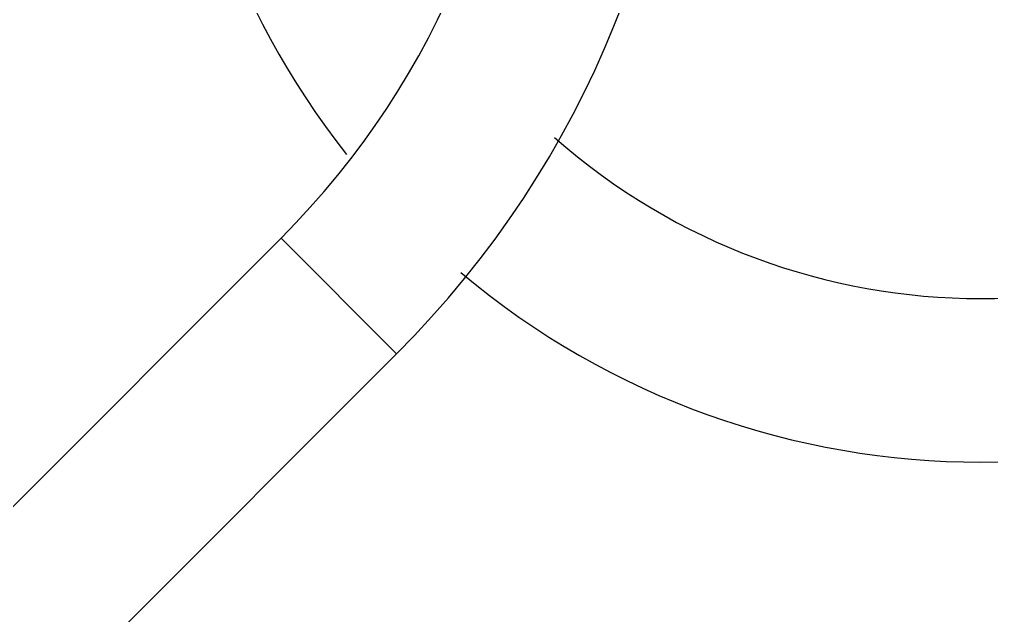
# Model space of a CAD drawing. Header units: millimetres. Extents: x -2 to 101, y -1 to 125.
# Drawn here: x 24.231 to 25.302, y 37.641 to 38.297 of the extents above; entities that cross this region are included whole.
import ezdxf

# ---------------------------------------------------------------- set-up
doc = ezdxf.new("R2010")
doc.units = ezdxf.units.MM

msp = doc.modelspace()

# ---------------------------------------------------------------- linework, layer by layer
for p, q in [((24.5193, 38.0565), (20.3829, 33.9202)), ((24.6465, 37.9293), (24.5193, 38.0565)), ((24.6465, 37.9293), (20.5102, 33.793))]:
    msp.add_line(p, q)
for centre, radius, start, end in [((23.8758, 38.7), 1.09, 315, 45), ((23.8758, 38.7), 0.91, 315, 45), ((25.29, 38.7), 0.89, 141.72, 218.28), ((25.29, 38.7), 0.71, 228.599, 311.401), ((25.29, 38.7), 0.89, 229.9644, 310.0356)]:
    msp.add_arc(centre, radius, start, end)

doc.saveas('drawing.dxf')
